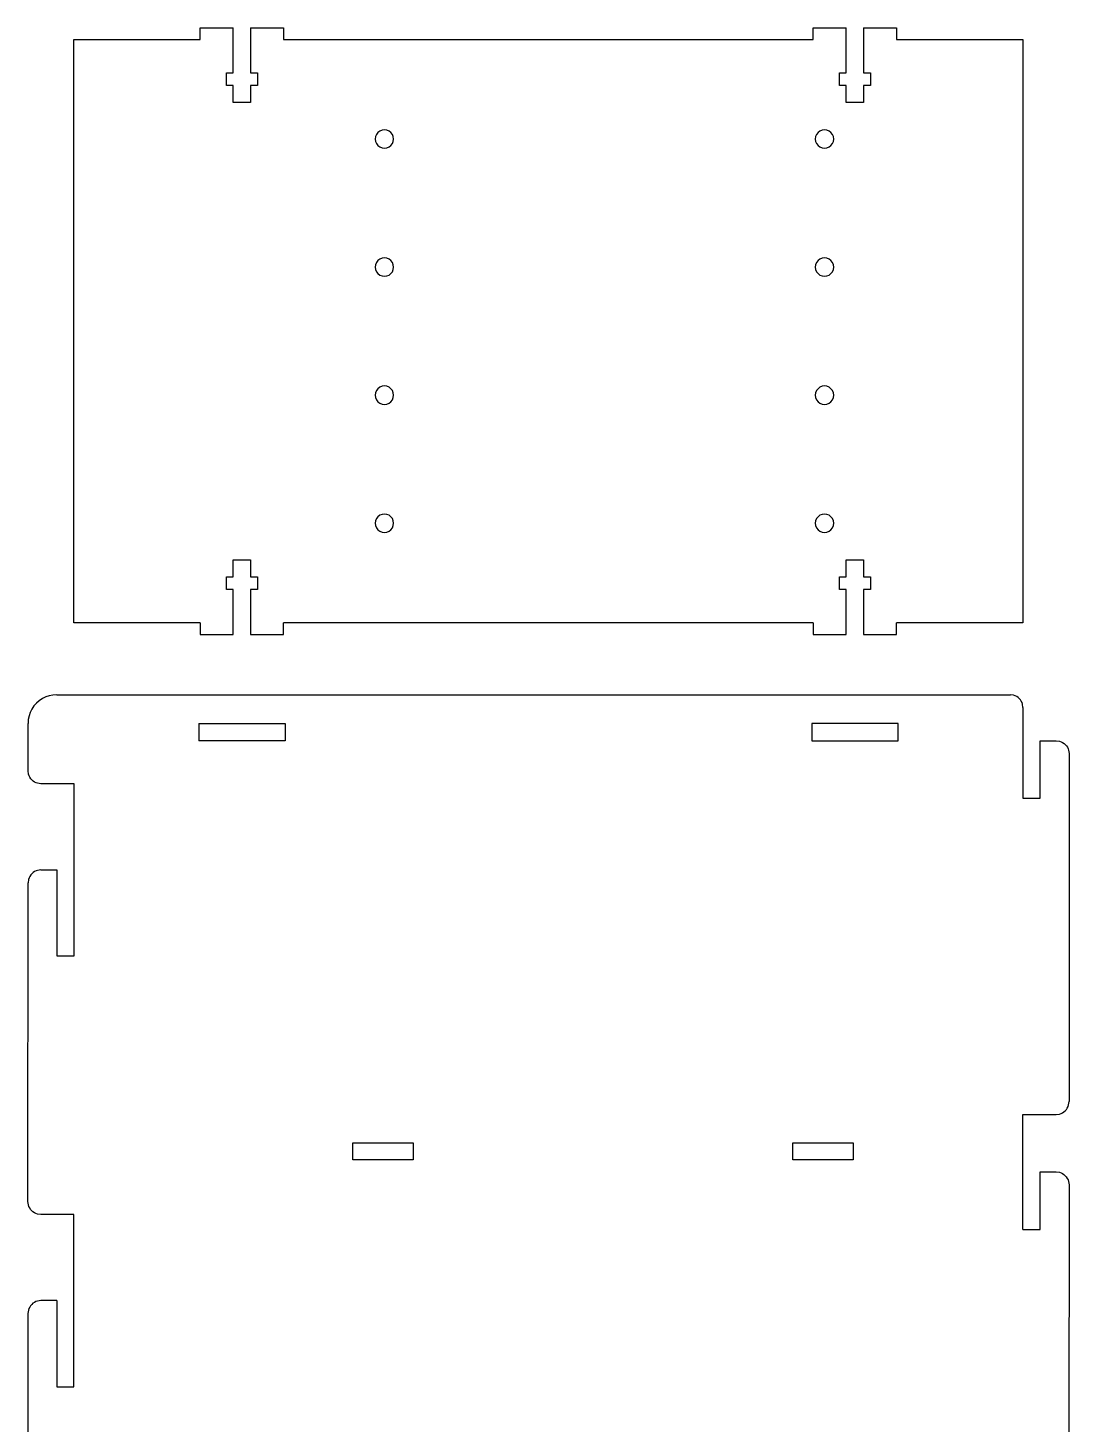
# Model space of a CAD drawing. Extents: x -306 to 306, y -184 to 184.
# Drawn here: x -189.6 to -8.4, y -58.9 to 184.2 of the extents above; entities that cross this region are included whole.
import ezdxf

# ---------------------------------------------------------------- set-up
doc = ezdxf.new("R2010")
doc.units = 0
doc.layers.get('0').update_dxf_attribs({"linetype": 'CONTINUOUS'})

msp = doc.modelspace()

# ---------------------------------------------------------------- linework, layer by layer
for p, q in [((-159.63, 182.18), (-159.63, 184.18)), ((-159.63, 184.18), (-153.88, 184.18)), ((-153.88, 176.38), (-153.88, 184.18)), ((-150.88, 184.18), (-150.88, 176.38)), ((-150.88, 184.18), (-145.13, 184.18)), ((-145.13, 184.18), (-145.13, 182.18)), ((-52.93, 182.18), (-52.93, 184.18)), ((-52.93, 184.18), (-47.18, 184.18)), ((-47.18, 176.38), (-47.18, 184.18)), ((-44.18, 184.18), (-44.18, 176.38)), ((-44.18, 184.18), (-38.43, 184.18)), ((-38.43, 184.18), (-38.43, 182.18)), ((-181.63, 80.58), (-181.63, 182.18)), ((-181.63, 182.18), (-159.63, 182.18)), ((-145.13, 182.18), (-52.93, 182.18)), ((-38.43, 182.18), (-16.43, 182.18)), ((-16.43, 182.18), (-16.43, 80.58)), ((-155.08, 174.18), (-155.08, 176.38)), ((-155.08, 176.38), (-153.88, 176.38)), ((-150.88, 176.38), (-149.68, 176.38)), ((-149.68, 176.38), (-149.68, 174.18)), ((-48.38, 174.18), (-48.38, 176.38)), ((-48.38, 176.38), (-47.18, 176.38)), ((-44.18, 176.38), (-42.98, 176.38)), ((-42.98, 176.38), (-42.98, 174.18)), ((-153.88, 174.18), (-155.08, 174.18)), ((-153.88, 171.18), (-153.88, 174.18)), ((-150.88, 174.18), (-150.88, 171.18)), ((-149.68, 174.18), (-150.88, 174.18)), ((-47.18, 174.18), (-48.38, 174.18)), ((-47.18, 171.18), (-47.18, 174.18)), ((-42.98, 174.18), (-44.18, 174.18)), ((-44.18, 174.18), (-44.18, 171.18)), ((-150.88, 171.18), (-153.88, 171.18)), ((-44.18, 171.18), (-47.18, 171.18)), ((-128.97, 165.63), (-129.13, 165.25)), ((-128.71, 165.96), (-128.97, 165.63)), ((-128.38, 166.22), (-128.71, 165.96)), ((-128, 166.38), (-128.38, 166.22)), ((-127.58, 166.43), (-128, 166.38)), ((-127.17, 166.38), (-127.58, 166.43)), ((-126.78, 166.22), (-127.17, 166.38)), ((-126.45, 165.96), (-126.78, 166.22)), ((-126.2, 165.63), (-126.45, 165.96)), ((-126.04, 165.25), (-126.2, 165.63)), ((-52.37, 165.63), (-52.53, 165.25)), ((-52.11, 165.96), (-52.37, 165.63)), ((-51.78, 166.22), (-52.11, 165.96)), ((-51.4, 166.38), (-51.78, 166.22)), ((-50.98, 166.43), (-51.4, 166.38)), ((-50.57, 166.38), (-50.98, 166.43)), ((-50.18, 166.22), (-50.57, 166.38)), ((-49.85, 165.96), (-50.18, 166.22)), ((-49.6, 165.63), (-49.85, 165.96)), ((-49.44, 165.25), (-49.6, 165.63)), ((-129.13, 165.25), (-129.18, 164.83)), ((-129.18, 164.83), (-129.13, 164.42)), ((-129.13, 164.42), (-128.97, 164.03)), ((-128.97, 164.03), (-128.71, 163.7)), ((-128.71, 163.7), (-128.38, 163.45)), ((-128.38, 163.45), (-128, 163.29)), ((-128, 163.29), (-127.58, 163.23)), ((-127.58, 163.23), (-127.17, 163.29)), ((-127.17, 163.29), (-126.78, 163.45)), ((-126.78, 163.45), (-126.45, 163.7)), ((-126.45, 163.7), (-126.2, 164.03)), ((-126.2, 164.03), (-126.04, 164.42)), ((-125.98, 164.83), (-126.04, 165.25)), ((-126.04, 164.42), (-125.98, 164.83)), ((-52.53, 165.25), (-52.58, 164.83)), ((-52.58, 164.83), (-52.53, 164.42)), ((-52.53, 164.42), (-52.37, 164.03)), ((-52.37, 164.03), (-52.11, 163.7)), ((-52.11, 163.7), (-51.78, 163.45)), ((-51.78, 163.45), (-51.4, 163.29)), ((-51.4, 163.29), (-50.98, 163.23)), ((-50.98, 163.23), (-50.57, 163.29)), ((-50.57, 163.29), (-50.18, 163.45)), ((-50.18, 163.45), (-49.85, 163.7)), ((-49.85, 163.7), (-49.6, 164.03)), ((-49.6, 164.03), (-49.44, 164.42)), ((-49.38, 164.83), (-49.44, 165.25)), ((-49.44, 164.42), (-49.38, 164.83)), ((-128.71, 143.66), (-128.97, 143.33)), ((-128.38, 143.92), (-128.71, 143.66)), ((-128, 144.08), (-128.38, 143.92)), ((-127.58, 144.13), (-128, 144.08)), ((-127.17, 144.08), (-127.58, 144.13)), ((-126.78, 143.92), (-127.17, 144.08)), ((-126.45, 143.66), (-126.78, 143.92)), ((-126.2, 143.33), (-126.45, 143.66)), ((-52.11, 143.66), (-52.37, 143.33)), ((-51.78, 143.92), (-52.11, 143.66)), ((-51.4, 144.08), (-51.78, 143.92)), ((-50.98, 144.13), (-51.4, 144.08)), ((-50.57, 144.08), (-50.98, 144.13)), ((-50.18, 143.92), (-50.57, 144.08)), ((-49.85, 143.66), (-50.18, 143.92)), ((-49.6, 143.33), (-49.85, 143.66)), ((-129.13, 142.95), (-129.18, 142.53)), ((-129.18, 142.53), (-129.13, 142.12)), ((-128.97, 143.33), (-129.13, 142.95)), ((-129.13, 142.12), (-128.97, 141.73)), ((-128.97, 141.73), (-128.71, 141.4)), ((-128.71, 141.4), (-128.38, 141.15)), ((-128.38, 141.15), (-128, 140.99)), ((-127.17, 140.99), (-126.78, 141.15)), ((-126.78, 141.15), (-126.45, 141.4)), ((-126.45, 141.4), (-126.2, 141.73)), ((-126.04, 142.95), (-126.2, 143.33)), ((-126.2, 141.73), (-126.04, 142.12)), ((-125.98, 142.53), (-126.04, 142.95)), ((-126.04, 142.12), (-125.98, 142.53)), ((-52.53, 142.95), (-52.58, 142.53)), ((-52.58, 142.53), (-52.53, 142.12)), ((-52.37, 143.33), (-52.53, 142.95)), ((-52.53, 142.12), (-52.37, 141.73)), ((-52.37, 141.73), (-52.11, 141.4)), ((-52.11, 141.4), (-51.78, 141.15)), ((-51.78, 141.15), (-51.4, 140.99)), ((-50.57, 140.99), (-50.18, 141.15)), ((-50.18, 141.15), (-49.85, 141.4)), ((-49.85, 141.4), (-49.6, 141.73)), ((-49.44, 142.95), (-49.6, 143.33)), ((-49.6, 141.73), (-49.44, 142.12)), ((-49.38, 142.53), (-49.44, 142.95)), ((-49.44, 142.12), (-49.38, 142.53)), ((-128, 140.99), (-127.58, 140.93)), ((-127.58, 140.93), (-127.17, 140.99)), ((-51.4, 140.99), (-50.98, 140.93)), ((-50.98, 140.93), (-50.57, 140.99)), ((-128.38, 121.62), (-128.71, 121.36)), ((-128, 121.78), (-128.38, 121.62)), ((-127.58, 121.83), (-128, 121.78)), ((-127.17, 121.78), (-127.58, 121.83)), ((-126.78, 121.62), (-127.17, 121.78)), ((-126.45, 121.36), (-126.78, 121.62)), ((-51.78, 121.62), (-52.11, 121.36)), ((-51.4, 121.78), (-51.78, 121.62)), ((-50.98, 121.83), (-51.4, 121.78)), ((-50.57, 121.78), (-50.98, 121.83)), ((-50.18, 121.62), (-50.57, 121.78)), ((-49.85, 121.36), (-50.18, 121.62)), ((-129.13, 120.65), (-129.18, 120.23)), ((-129.18, 120.23), (-129.13, 119.82)), ((-128.97, 121.03), (-129.13, 120.65)), ((-129.13, 119.82), (-128.97, 119.43)), ((-128.71, 121.36), (-128.97, 121.03)), ((-128.97, 119.43), (-128.71, 119.1)), ((-126.2, 121.03), (-126.45, 121.36)), ((-126.45, 119.1), (-126.2, 119.43)), ((-126.04, 120.65), (-126.2, 121.03)), ((-126.2, 119.43), (-126.04, 119.82)), ((-125.98, 120.23), (-126.04, 120.65)), ((-126.04, 119.82), (-125.98, 120.23)), ((-52.53, 120.65), (-52.58, 120.23)), ((-52.58, 120.23), (-52.53, 119.82)), ((-52.37, 121.03), (-52.53, 120.65)), ((-52.53, 119.82), (-52.37, 119.43)), ((-52.11, 121.36), (-52.37, 121.03)), ((-52.37, 119.43), (-52.11, 119.1)), ((-49.6, 121.03), (-49.85, 121.36)), ((-49.85, 119.1), (-49.6, 119.43)), ((-49.44, 120.65), (-49.6, 121.03)), ((-49.6, 119.43), (-49.44, 119.82)), ((-49.38, 120.23), (-49.44, 120.65)), ((-49.44, 119.82), (-49.38, 120.23)), ((-128.71, 119.1), (-128.38, 118.85)), ((-128.38, 118.85), (-128, 118.69)), ((-128, 118.69), (-127.58, 118.63)), ((-127.58, 118.63), (-127.17, 118.69)), ((-127.17, 118.69), (-126.78, 118.85)), ((-126.78, 118.85), (-126.45, 119.1)), ((-52.11, 119.1), (-51.78, 118.85)), ((-51.78, 118.85), (-51.4, 118.69)), ((-51.4, 118.69), (-50.98, 118.63)), ((-50.98, 118.63), (-50.57, 118.69)), ((-50.57, 118.69), (-50.18, 118.85)), ((-50.18, 118.85), (-49.85, 119.1)), ((-129.13, 98.35), (-129.18, 97.93)), ((-129.18, 97.93), (-129.13, 97.52)), ((-128.97, 98.73), (-129.13, 98.35)), ((-129.13, 97.52), (-128.97, 97.13)), ((-128.71, 99.06), (-128.97, 98.73)), ((-128.38, 99.32), (-128.71, 99.06)), ((-128, 99.48), (-128.38, 99.32)), ((-127.58, 99.53), (-128, 99.48)), ((-127.17, 99.48), (-127.58, 99.53)), ((-126.78, 99.32), (-127.17, 99.48)), ((-126.45, 99.06), (-126.78, 99.32)), ((-126.2, 98.73), (-126.45, 99.06)), ((-126.04, 98.35), (-126.2, 98.73)), ((-126.2, 97.13), (-126.04, 97.52)), ((-125.98, 97.93), (-126.04, 98.35)), ((-126.04, 97.52), (-125.98, 97.93)), ((-52.53, 98.35), (-52.58, 97.93)), ((-52.58, 97.93), (-52.53, 97.52)), ((-52.37, 98.73), (-52.53, 98.35)), ((-52.53, 97.52), (-52.37, 97.13)), ((-52.11, 99.06), (-52.37, 98.73)), ((-51.78, 99.32), (-52.11, 99.06)), ((-51.4, 99.48), (-51.78, 99.32)), ((-50.98, 99.53), (-51.4, 99.48)), ((-50.57, 99.48), (-50.98, 99.53)), ((-50.18, 99.32), (-50.57, 99.48)), ((-49.85, 99.06), (-50.18, 99.32)), ((-49.6, 98.73), (-49.85, 99.06)), ((-49.44, 98.35), (-49.6, 98.73)), ((-49.6, 97.13), (-49.44, 97.52)), ((-49.38, 97.93), (-49.44, 98.35)), ((-49.44, 97.52), (-49.38, 97.93)), ((-128.97, 97.13), (-128.71, 96.8)), ((-128.71, 96.8), (-128.38, 96.55)), ((-128.38, 96.55), (-128, 96.39)), ((-128, 96.39), (-127.58, 96.33)), ((-127.58, 96.33), (-127.17, 96.39)), ((-127.17, 96.39), (-126.78, 96.55)), ((-126.78, 96.55), (-126.45, 96.8)), ((-126.45, 96.8), (-126.2, 97.13)), ((-52.37, 97.13), (-52.11, 96.8)), ((-52.11, 96.8), (-51.78, 96.55)), ((-51.78, 96.55), (-51.4, 96.39)), ((-51.4, 96.39), (-50.98, 96.33)), ((-50.98, 96.33), (-50.57, 96.39)), ((-50.57, 96.39), (-50.18, 96.55)), ((-50.18, 96.55), (-49.85, 96.8)), ((-49.85, 96.8), (-49.6, 97.13)), ((-153.88, 88.58), (-153.88, 91.58)), ((-153.88, 91.58), (-150.88, 91.58)), ((-150.88, 91.58), (-150.88, 88.58)), ((-47.18, 88.58), (-47.18, 91.58)), ((-47.18, 91.58), (-44.18, 91.58)), ((-44.18, 91.58), (-44.18, 88.58)), ((-155.08, 86.38), (-155.08, 88.58)), ((-155.08, 88.58), (-153.88, 88.58)), ((-150.88, 88.58), (-149.68, 88.58)), ((-149.68, 88.58), (-149.68, 86.38)), ((-48.38, 86.38), (-48.38, 88.58)), ((-48.38, 88.58), (-47.18, 88.58)), ((-44.18, 88.58), (-42.98, 88.58)), ((-42.98, 88.58), (-42.98, 86.38)), ((-153.88, 86.38), (-155.08, 86.38)), ((-153.88, 78.58), (-153.88, 86.38)), ((-149.68, 86.38), (-150.88, 86.38)), ((-150.88, 86.38), (-150.88, 78.58)), ((-47.18, 86.38), (-48.38, 86.38)), ((-47.18, 78.58), (-47.18, 86.38)), ((-42.98, 86.38), (-44.18, 86.38)), ((-44.18, 86.38), (-44.18, 78.58)), ((-159.63, 80.58), (-181.63, 80.58)), ((-159.63, 80.58), (-159.63, 78.58)), ((-52.93, 80.58), (-145.13, 80.58)), ((-145.13, 78.58), (-145.13, 80.58)), ((-52.93, 80.58), (-52.93, 78.58)), ((-16.43, 80.58), (-38.43, 80.58)), ((-38.43, 78.58), (-38.43, 80.58)), ((-159.63, 78.58), (-153.88, 78.58)), ((-150.88, 78.58), (-145.13, 78.58)), ((-52.93, 78.58), (-47.18, 78.58)), ((-44.18, 78.58), (-38.43, 78.58)), ((-188.58, 66.11), (-188.94, 65.57)), ((-188.15, 66.6), (-188.58, 66.11)), ((-187.66, 67.03), (-188.15, 66.6)), ((-187.12, 67.39), (-187.66, 67.03)), ((-186.54, 67.68), (-187.12, 67.39)), ((-185.92, 67.89), (-186.54, 67.68)), ((-185.28, 68.02), (-185.92, 67.89)), ((-184.63, 68.06), (-185.28, 68.02)), ((-184.63, 68.06), (-18.63, 68.06)), ((-18.06, 67.99), (-18.63, 68.06)), ((-17.79, 67.89), (-18.06, 67.99)), ((-17.53, 67.77), (-17.79, 67.89)), ((-17.29, 67.61), (-17.53, 67.77)), ((-17.07, 67.42), (-17.29, 67.61)), ((-16.88, 67.2), (-17.07, 67.42)), ((-16.72, 66.96), (-16.88, 67.2)), ((-16.6, 66.7), (-16.72, 66.96)), ((-16.5, 66.43), (-16.6, 66.7)), ((-16.43, 65.86), (-16.5, 66.43)), ((-16.43, 65.86), (-16.43, 50.06)), ((-189.57, 63.73), (-189.61, 63.08)), ((-189.44, 64.37), (-189.57, 63.73)), ((-189.23, 64.99), (-189.44, 64.37)), ((-188.94, 65.57), (-189.23, 64.99)), ((-189.61, 54.81), (-189.61, 63.08)), ((-159.88, 63.06), (-159.88, 60.06)), ((-159.88, 63.06), (-144.88, 63.06)), ((-144.88, 63.06), (-144.88, 60.06)), ((-38.18, 63.06), (-53.18, 63.06)), ((-53.18, 63.06), (-53.18, 60.06)), ((-38.18, 60.06), (-38.18, 63.06)), ((-144.88, 60.06), (-159.88, 60.06)), ((-53.18, 60.06), (-38.18, 60.06)), ((-13.43, 50.06), (-13.43, 60.06)), ((-13.43, 60.06), (-10.66, 60.06)), ((-10.66, 60.06), (-10.08, 59.98)), ((-10.08, 59.98), (-9.8, 59.89)), ((-9.8, 59.89), (-9.53, 59.76)), ((-9.53, 59.76), (-9.29, 59.6)), ((-9.29, 59.6), (-9.07, 59.4)), ((-9.07, 59.4), (-8.87, 59.18)), ((-8.87, 59.18), (-8.71, 58.94)), ((-8.71, 58.94), (-8.58, 58.67)), ((-8.58, 58.67), (-8.49, 58.39)), ((-8.49, 58.39), (-8.41, 57.81)), ((-8.41, 57.81), (-8.42, -2.79)), ((-189.53, 54.23), (-189.61, 54.81)), ((-189.44, 53.95), (-189.53, 54.23)), ((-189.31, 53.69), (-189.44, 53.95)), ((-189.14, 53.44), (-189.31, 53.69)), ((-188.95, 53.22), (-189.14, 53.44)), ((-188.73, 53.03), (-188.95, 53.22)), ((-188.48, 52.86), (-188.73, 53.03)), ((-188.22, 52.73), (-188.48, 52.86)), ((-187.94, 52.64), (-188.22, 52.73)), ((-187.36, 52.56), (-187.94, 52.64)), ((-181.61, 52.56), (-187.36, 52.56)), ((-181.61, 22.6), (-181.61, 52.56)), ((-16.43, 50.06), (-13.43, 50.06)), ((-189.15, 36.68), (-189.31, 36.44)), ((-188.95, 36.9), (-189.15, 36.68)), ((-188.73, 37.1), (-188.95, 36.9)), ((-188.49, 37.26), (-188.73, 37.1)), ((-188.22, 37.39), (-188.49, 37.26)), ((-187.94, 37.48), (-188.22, 37.39)), ((-187.36, 37.56), (-187.94, 37.48)), ((-187.36, 37.56), (-184.61, 37.56)), ((-184.61, 37.56), (-184.61, 22.6)), ((-189.63, -20.19), (-189.61, 35.31)), ((-189.54, 35.89), (-189.61, 35.31)), ((-189.44, 36.17), (-189.54, 35.89)), ((-189.31, 36.44), (-189.44, 36.17)), ((-184.61, 22.6), (-181.61, 22.6)), ((-10.08, -4.95), (-9.8, -4.86)), ((-9.8, -4.86), (-9.54, -4.73)), ((-9.54, -4.73), (-9.3, -4.56)), ((-9.3, -4.56), (-9.08, -4.37)), ((-9.08, -4.37), (-8.88, -4.15)), ((-8.88, -4.15), (-8.72, -3.91)), ((-8.72, -3.91), (-8.59, -3.65)), ((-8.59, -3.65), (-8.5, -3.37)), ((-8.5, -3.37), (-8.42, -2.79)), ((-16.43, -5.03), (-10.66, -5.03)), ((-16.43, -25.03), (-16.43, -5.03)), ((-10.66, -5.03), (-10.08, -4.95)), ((-133.08, -9.94), (-122.58, -9.94)), ((-133.08, -12.94), (-133.08, -9.94)), ((-122.58, -9.94), (-122.58, -12.94)), ((-56.48, -9.94), (-45.98, -9.94)), ((-56.48, -12.94), (-56.48, -9.94)), ((-45.98, -9.94), (-45.98, -12.94)), ((-122.58, -12.94), (-133.08, -12.94)), ((-45.98, -12.94), (-56.48, -12.94)), ((-13.43, -25.03), (-13.43, -15.03)), ((-13.43, -15.03), (-10.67, -15.03)), ((-10.67, -15.03), (-10.09, -15.1)), ((-10.09, -15.1), (-9.81, -15.2)), ((-9.81, -15.2), (-9.55, -15.33)), ((-9.55, -15.33), (-9.3, -15.49)), ((-9.3, -15.49), (-9.08, -15.69)), ((-9.08, -15.69), (-8.89, -15.91)), ((-8.89, -15.91), (-8.72, -16.15)), ((-8.72, -16.15), (-8.59, -16.42)), ((-8.59, -16.42), (-8.5, -16.69)), ((-8.5, -16.69), (-8.42, -17.28)), ((-8.42, -17.28), (-8.43, -63.44)), ((-189.55, -20.77), (-189.63, -20.19)), ((-189.46, -21.05), (-189.55, -20.77)), ((-189.33, -21.31), (-189.46, -21.05)), ((-189.16, -21.56), (-189.33, -21.31)), ((-188.97, -21.78), (-189.16, -21.56)), ((-188.75, -21.97), (-188.97, -21.78)), ((-188.5, -22.14), (-188.75, -21.97)), ((-188.24, -22.27), (-188.5, -22.14)), ((-187.96, -22.36), (-188.24, -22.27)), ((-187.38, -22.44), (-187.96, -22.36)), ((-181.63, -22.44), (-187.38, -22.44)), ((-181.63, -52.44), (-181.63, -22.44)), ((-16.43, -25.03), (-13.43, -25.03)), ((-189.46, -38.83), (-189.55, -39.11)), ((-189.33, -38.56), (-189.46, -38.83)), ((-189.17, -38.32), (-189.33, -38.56)), ((-188.97, -38.1), (-189.17, -38.32)), ((-188.75, -37.9), (-188.97, -38.1)), ((-188.51, -37.74), (-188.75, -37.9)), ((-188.24, -37.61), (-188.51, -37.74)), ((-187.96, -37.52), (-188.24, -37.61)), ((-187.38, -37.44), (-187.96, -37.52)), ((-184.63, -37.44), (-187.38, -37.44)), ((-184.63, -37.44), (-184.63, -52.44)), ((-189.55, -39.11), (-189.63, -39.69)), ((-189.63, -39.69), (-189.63, -63.44)), ((-184.63, -52.44), (-181.63, -52.44))]:
    msp.add_line(p, q)

doc.saveas('drawing.dxf')
